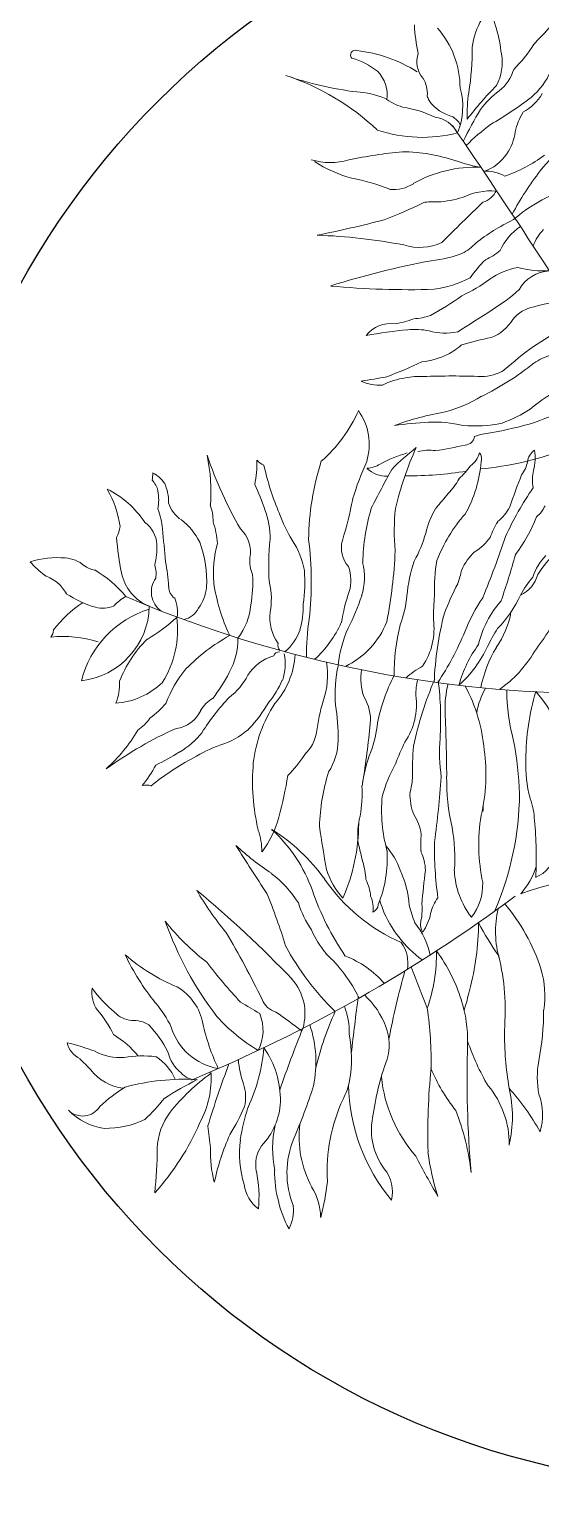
# Model space of a CAD drawing. Header units: inches. Extents: x 482566 to 494966, y -26460 to -22226.
# Drawn here: x 484511.24 to 484520.7, y -25048.5 to -25021.54 of the extents above; entities that cross this region are included whole.
import ezdxf

# ---------------------------------------------------------------- set-up
doc = ezdxf.new("R2010")
doc.units = ezdxf.units.IN
doc.header["$LTSCALE"] = 15
doc.header["$MEASUREMENT"] = 0
doc.layers.add('furniture', color=4, linetype='Continuous')
doc.layers.add('PLANTS', color=84, linetype='Continuous', lineweight=13)

# ---------------------------------------------------------------- blocks, each defined once
blk = doc.blocks.new('A$C137A2C16')
at = {"layer": 'PLANTS'}
for centre, radius, start, end in [((15.7, 44.34), 4.69, 56.8991, 93.5991), ((3.34, 35.5), 18.12, 34.952, 48.2346), ((21.2, 54.95), 7.3, 246.2778, 266.8843), ((12.32, 39.93), 7.14, 37.1577, 77.5732), ((13.89, 37.22), 9.67, 63.6136, 90.2073), ((20.14, 27.31), 20.36, 76.8421, 88.1305), ((24.28, 40.03), 7.13, 59.8169, 86.0419), ((5.21, 61.09), 33.19, 327.6234, 336.3479), ((28.48, 70.56), 26.73, 247.3715, 257.1274), ((20.19, 33.33), 14.98, 36.5835, 59.1538), ((37.12, 42.38), 2.97, 93.8138, 142.7845), ((37.87, 127.37), 87.12, 252.0892, 258.735), ((4.33, 25.62), 20.03, 55.9252, 70.3107), ((31.01, 57.95), 18.9, 226.544, 238.2129), ((20.13, 27.13), 17.53, 62.9356, 82.1524), ((36.11, 38.01), 6.04, 94.898, 118.3555), ((30.32, 17.88), 26.67, 70.8126, 80.4264), ((18.28, 58.29), 18.6, 238.8833, 249.9397), ((84.37, 123.94), 111.29, 227.136, 228.9875), ((110.02, -47.95), 119.16, 130.288, 144.3497), ((31.69, 49.68), 7.81, 240.6092, 270.1556), ((49.07, 61.98), 28.45, 222.5393, 228.6735), ((37.77, 37.99), 5.25, 56.1811, 75.5306), ((45.28, 50.91), 9.71, 241.86, 259.9554), ((42.52, 36.56), 7.76, 34.0112, 55.5235), ((26.2, 50.6), 13.56, 218.2393, 234.4179), ((18.79, 31.91), 10.23, 58.8547, 78.3707), ((25.75, 21.38), 19.76, 76.7041, 92.3233), ((35.74, 18.81), 23.22, 77.2644, 100.69), ((34, 15.67), 26.69, 66.1149, 75.0918), ((47.76, 59.04), 18.18, 256.7245, 273.7666), ((142.15, 24.46), 94.66, 169.3075, 190.0663), ((62.79, 15.67), 26.69, 104.9082, 113.8851), ((-321.05, -352.94), 558.57, 42.5112, 44.9996), ((24.75, 89.8), 50.63, 255.2939, 262.6895), ((24.92, 19.35), 21.78, 89.9271, 94.1246), ((17.3, 29.19), 13.34, 40.8511, 59.4472), ((32.33, 36.14), 4.23, 74.9288, 114.4423), ((39.54, 53.46), 14.58, 245.1923, 265.9965), ((51.89, 53.17), 14.89, 241.5735, 257.0747), ((54.76, 31.14), 9.36, 107.217, 132.1751), ((55.11, 46.98), 8.49, 289.3689, 304.9902), ((7.58, 36.06), 2.83, 37.4932, 90.6152), ((19.18, 47.7), 14.58, 217.1545, 255.7206), ((20.5, 46.64), 11.33, 216.0833, 250.9087), ((12.55, 12.19), 27.99, 68.3986, 78.129), ((35.58, 44.06), 6.45, 219.1329, 254.2309), ((38.64, 25.41), 13.51, 68.5491, 90.4696), ((38.76, 36.4), 2.57, 76.6215, 87.7095), ((58.03, 36.4), 2.57, 92.2905, 140.8366), ((57.1, 43.54), 4.94, 276.3398, 299.5138), ((45.98, 52.91), 28.93, 324.2929, 331.3123), ((13.68, 41.01), 5.02, 219.9513, 267.948), ((24.27, 25.2), 13.09, 76.2283, 96.2093), ((110.11, 162.76), 152.07, 234.9889, 236.29), ((31.94, 25.14), 12.85, 66.3093, 81.5455), ((39.73, 25.9), 12.68, 48.5462, 72.3303), ((58.18, 28.33), 9.93, 102.4445, 120.7825), ((54.41, 44.75), 6.92, 283.6261, 297.9159), ((64.2, 25.14), 12.85, 98.4545, 113.6907), ((63.84, 35.77), 2.59, 101.7675, 126.1546), ((89.93, 24.36), 26.32, 147.1819, 161.4277), ((35.17, 40.81), 9.53, 203.699, 234.3521), ((24.5, 32.12), 5.91, 38.1197, 65.4311), ((30.03, 32.93), 3.87, 88.3635, 111.8845), ((30.18, 39.95), 3.15, 269.3087, 294.2263), ((40.95, 61.41), 26.11, 248.7127, 258.3807), ((44.75, 52.9), 17.73, 244.4197, 257.4822), ((46.65, 42.59), 5.84, 266.3068, 286.6953), ((48.56, 46.65), 10.03, 268.3874, 287.7969), ((48.01, 51.71), 15.7, 282.9938, 288.895), ((51.56, 43.42), 7.73, 269.8639, 298.6089), ((54.21, 30.68), 6.92, 86.847, 111.959), ((61.69, -24.95), 61.92, 92.4539, 95.9563), ((54.99, 61.41), 26.11, 281.6193, 291.2873), ((65.77, 39.95), 3.15, 245.7737, 270.6913), ((65.92, 32.93), 3.87, 68.1155, 91.6365), ((64.13, 44.17), 10.74, 305.8363, 322.5952), ((72.71, 37.48), 6.61, 327.6809, 352.4357), ((15.55, 58.7), 22.8, 264.8392, 276.7932), ((18.49, 32.03), 4.03, 56.6663, 93.4), ((22.47, 98.05), 62.26, 267.5572, 272.607), ((25.28, 33.19), 2.84, 41.5132, 86.0626), ((29.48, 37.52), 1.34, 228.3683, 274.764), ((36.26, 46), 12.46, 235.2212, 241.888), ((29.01, 30.42), 5.8, 73.0922, 84.2893), ((39.97, 99.36), 64.07, 261.6749, 264.076), ((32.53, 32.3), 3.43, 50.9083, 75.9647), ((28.89, -38.02), 74.16, 80.8039, 84.7358), ((2.97, -120.57), 160.71, 74.5517, 76.3434), ((53.35, 27.48), 9.11, 101.4534, 125.439), ((47.72, 44.67), 9.76, 272.1535, 293.0838), ((67.06, -38.02), 74.16, 95.2642, 99.1961), ((63.42, 32.3), 3.43, 104.0353, 129.0917), ((55.98, 99.36), 64.07, 275.924, 278.3251), ((66.26, 33.82), 2.37, 87.5106, 115.1078), ((66.47, 37.52), 1.34, 265.236, 311.6317), ((94.73, 21.65), 29.06, 150.36, 157.3139), ((79.12, 26.76), 12.31, 135.0006, 146.4276), ((70.44, 38.66), 5.16, 313.5318, 329.889), ((17.02, 96.68), 85.12, 313.1818, 315.0006), ((17.08, 29.97), 6.52, 29.6033, 56.3015), ((17.63, 29.92), 7.84, 8.2224, 35.7685), ((41.49, 37.76), 14.34, 190.8002, 222.3696), ((28.39, 28.06), 7.23, 51.2354, 73.9853), ((37.25, 43.3), 8.71, 252.8983, 261.9679), ((34.59, 31.03), 3.92, 43.986, 68.3718), ((45.54, 47.39), 13.1, 248.5379, 261.8704), ((39.68, 10.58), 24.17, 69.7307, 80.4544), ((47.85, 42.06), 8, 255.006, 270.9386), ((56.27, 10.58), 24.17, 99.5456, 110.2693), ((50.41, 47.39), 13.1, 278.1296, 291.4621), ((61.36, 31.03), 3.92, 111.6282, 136.014), ((58.69, 43.3), 8.71, 278.0321, 287.1017), ((87.46, 17.75), 21.82, 128.1169, 140.8701), ((57.5, 54.75), 26.86, 305.1572, 311.4242), ((78.57, 35.25), 2.86, 285.4523, 344.4905), ((88.19, 32.4), 7.17, 163.1399, 183.1835), ((77.26, 40.89), 12.46, 306.0825, 328.4434), ((5.57, 13.11), 20.69, 83.6435, 91.5972), ((3.88, 29.26), 4.66, 45.0808, 76.1953), ((11.67, 46.7), 13.58, 253.7191, 281.7059), ((15.78, 28), 5.58, 88.1828, 104.1238), ((15.36, 23.23), 10.36, 66.458, 86.7042), ((58, 388.23), 357.25, 263.582, 264.3021), ((29.83, 28.84), 5.76, 35.5291, 57.5263), ((39.81, 37.27), 4.26, 235.7149, 259.3289), ((56.14, 37.27), 4.26, 280.6711, 304.2851), ((78.18, 29.2), 10.29, 154.9056, 172.1358), ((75.79, 35.01), 2.73, 295.5604, 336.9868), ((82.24, 37.08), 4.35, 279.4992, 299.2493), ((83.05, 44.23), 13.5, 295.1541, 307.7104), ((12.69, 38.87), 8.38, 228.8719, 263.4236), ((18.31, 27.11), 5.74, 55.8502, 78.0496), ((14.88, 23.62), 11.91, 29.6974, 50.7193), ((29.78, 31.97), 0.679, 80.5383, 144.6987), ((29.14, 30.38), 1.98, 50.783, 87.5106), ((22.11, 20.08), 15, 57.1964, 59.9962), ((31.41, 22.86), 9.9, 73.792, 98.7779), ((39.95, 43.1), 12.2, 241.7335, 261.8704), ((39.02, 21.95), 11.13, 84.2756, 90), ((45.23, 52.05), 19.69, 254.9826, 262.399), ((43.18, 59.68), 27.16, 268.8427, 280.3869), ((44.66, 26.91), 5.24, 68.9089, 111.0911), ((52.77, 59.68), 27.16, 259.6131, 271.1573), ((50.77, 26.91), 5.24, 68.9089, 111.0911), ((50.71, 52.05), 19.69, 277.601, 285.0174), ((56.93, 21.95), 11.13, 90, 95.7244), ((55.48, 43.1), 12.2, 278.1296, 298.2665), ((64.02, 22.86), 9.9, 81.2221, 106.208), ((66.28, 30.38), 1.98, 92.4894, 129.217), ((65.64, 31.97), 0.679, 35.3013, 99.4617), ((62.25, 34.84), 6, 328.3616, 340.7088), ((75.17, 30.5), 3.18, 133.8314, 168.0603), ((78.12, 29.2), 3.55, 109.0651, 145.3054), ((87.09, 21.32), 13.6, 124.7784, 135.8509), ((75.84, 34.26), 5.65, 312.0858, 336.5018), ((79.2, 52.67), 22.78, 284.7427, 294.9052), ((98.77, 22.21), 13.15, 131.4818, 146.8892), ((4.32, 28.31), 3.36, 71.7873, 103.1425), ((8.99, 37.56), 8.08, 227.6735, 244.3825), ((9.36, 37.2), 6.95, 234.9694, 279.6806), ((18.97, -16.53), 47.63, 94.8959, 100.2071), ((14.6, 21.53), 9.4, 58.5752, 88.1715), ((16.19, 54.88), 24.11, 270.3988, 281.4667), ((39.19, 42.23), 21.27, 211.1037, 228.5019), ((41.27, 45.69), 21.61, 222.6891, 237.9629), ((29.2, 28.36), 3.75, 50.5985, 71.4838), ((29.89, 25.52), 5.99, 59.8943, 73.5516), ((37.77, 42.35), 11.33, 272.2848, 286.2592), ((39.3, 45.68), 14.3, 276.573, 284.0353), ((47.77, 37.05), 5.39, 256.836, 269.9102), ((44.62, 35.38), 5.56, 303.6142, 319.9751), ((56.12, 45.68), 14.3, 255.9647, 263.427), ((57.66, 42.35), 11.33, 253.7408, 267.7152), ((65.54, 25.52), 5.99, 106.4484, 120.1057), ((89.72, 21.27), 27.23, 157.4966, 167.5171), ((68.6, 24.06), 8.63, 114.4425, 123.4752), ((116.75, 7.96), 55.32, 155.2234, 157.6693), ((67.26, 30.94), 0.758, 82.4059, 164.9708), ((77.35, 24.62), 9.69, 134.6648, 152.9499), ((11.98, 42.81), 61.19, 344.7625, 349.0196), ((41.6, 47.16), 37.2, 330.9459, 334.6228), ((81.07, 34.94), 4.67, 281.4319, 312.0317), ((71.82, 41.12), 16.41, 309.686, 321.7013), ((97.52, 25.72), 5.39, 99.6994, 127.4059), ((9.56, 37.93), 8.67, 242.0363, 258.0883), ((32.5, 15.6), 14.48, 76.9882, 100.8658), ((35.05, 33.62), 6.51, 215.7092, 238.5004), ((12.91, -10.93), 46.17, 62.5125, 64.3605), ((36.18, 35.57), 5.88, 250.5612, 271.4948), ((43.98, 45.86), 16.5, 269.256, 282.7959), ((51.44, 45.86), 16.5, 256.6906, 270.744), ((59.24, 35.57), 5.88, 268.5052, 289.4388), ((82.51, -10.93), 46.17, 115.6395, 117.4875), ((58.02, 30.61), 9.97, 344.47, 0), ((-7.97, 116.09), 120.62, 313.4728, 315.0006), ((87.81, 20.4), 12.66, 130.2369, 141.7063), ((85.15, 26.24), 5.19, 127.4059, 142.5952), ((111.26, 9.01), 27.02, 129.0183, 137.1217), ((95.99, 26.92), 4.07, 107.9282, 137.891), ((119.79, -6.03), 41.3, 117.096, 121.2402), ((3.37, 19.51), 9.45, 64.9167, 82.9203), ((7.12, 30.03), 2.83, 203.8079, 249.8723), ((11.38, 37.51), 8.83, 245.8901, 269.009), ((12.14, 23.44), 5.32, 79.694, 120.9605), ((11.65, 21.73), 7.09, 41.7617, 78.2411), ((3.88, 125.61), 97.72, 275.9514, 278.9639), ((-26.52, 8.46), 49.86, 21.4853, 24.387), ((19.36, 25.03), 4.06, 35.2844, 93.5581), ((31.1, 33.91), 7.32, 216.796, 233.8656), ((35.84, 19.53), 10.17, 73.8691, 87.2075), ((39.82, 40.88), 11.63, 264.2898, 278.0016), ((35.22, -31.45), 60.85, 82.0923, 86.5148), ((42.6, 20.62), 8.82, 82.4059, 97.5941), ((43.12, 25.5), 3.36, 45.3671, 81.9023), ((52.82, 20.62), 8.82, 82.4059, 97.5941), ((55.6, 40.88), 11.63, 261.9984, 275.7102), ((59.59, 19.53), 10.17, 92.7925, 106.1309), ((61.34, 29.47), 4.27, 334.5329, 353.2888), ((47.68, 37.91), 22.83, 326.7461, 337.1098), ((77.14, 24.89), 5.18, 125.7778, 140.5281), ((75.42, 38.21), 10.45, 292.3444, 302.4717), ((86.78, 27.46), 1.56, 99.2554, 152.5266), ((81.33, 29.81), 5.21, 321.1707, 350.9799), ((85.45, 28.56), 2.45, 339.3986, 19.9402), ((90.7, 25.91), 3.45, 110.0956, 148.844), ((90.89, 25.77), 3.65, 83.0469, 112.1427), ((91.39, 34.48), 5.08, 269.4267, 288.0856), ((101.72, 19.22), 10.6, 108.4353, 122.2579), ((8.46, 30.49), 2.66, 245.7984, 290.7388), ((32.78, 33.62), 8.23, 223.153, 239.5631), ((19.93, 18.46), 14.6, 18.8925, 41.3411), ((203.96, 444.05), 450.26, 247.4992, 247.937), ((47.93, 31.81), 4.63, 237.9932, 265.0341), ((52.62, 21.78), 6.58, 98.568, 141.0483), ((50.27, -9.39), 37.7, 79.4038, 87.9177), ((63.07, 46.07), 19.32, 252.3156, 262.2297), ((60.17, 54.61), 27.68, 270.5967, 281.0539), ((53.85, 41.65), 18.35, 301.2507, 309.2842), ((37.91, 36.43), 30.9, 339.0759, 344.0549), ((78.03, 24.21), 6.3, 140.9061, 160.0173), ((79.86, 26.47), 5.26, 156.8018, 181.1915), ((94.88, 9.17), 25.56, 131.7301, 138.271), ((85.97, 22.9), 8.67, 139.3993, 159.0763), ((87.63, 22.85), 8, 143.2936, 162.4079), ((85.15, 23.7), 5.57, 120.7505, 135.0006), ((-1.32, 160.53), 158.22, 301.5934, 303.2322), ((89.67, 32.77), 6.97, 293.2908, 310.3651), ((96.27, 24.87), 3.32, 93.4683, 128.855), ((10.4, 34.81), 8.57, 240.262, 263.9323), ((10.71, 45.37), 19.13, 266.3297, 274.1709), ((14.98, 12.1), 14.49, 82.24, 101.463), ((21.58, 26.86), 1.71, 184.2993, 234.3687), ((-52.07, -21.57), 89.35, 26.6759, 33.2222), ((0, -16.83), 49.91, 54.7868, 59.8009), ((22.01, 20.1), 9.21, 24.5531, 44.1983), ((23.56, 17.54), 11.64, 28.9713, 57.5779), ((38.02, 43.35), 16.89, 259.1209, 273.7933), ((40.73, 22.14), 4.64, 77.3464, 110.0139), ((37.91, 9.69), 17.41, 68.2019, 77.271), ((55.85, 31.86), 10.34, 318.2403, 331.0359), ((102.07, 2.79), 38.12, 141.8064, 146.3104), ((65.63, 27.71), 5.48, 335.005, 349.6953), ((69.67, 26.36), 4.93, 340.2708, 0), ((92.71, 22.3), 8.46, 149.8424, 163.3011), ((78.36, 29.2), 9.82, 317.2841, 349.4913), ((100.12, 26.69), 12.12, 176.564, 186.1154), ((80.84, 39.73), 16.27, 301.7955, 310.7164), ((84.41, 50.42), 25.36, 281.9901, 288.4353), ((79.13, 52.54), 29.7, 294.5201, 301.2754), ((95.52, 23.34), 3.94, 67.3652, 104.2648), ((92.9, 15.32), 12.36, 51.7629, 70.463), ((6.03, 44.81), 19.76, 269.3366, 280.6899), ((14.53, 11.73), 14.49, 99.6314, 109.4822), ((12.16, 22.89), 3.12, 57.758, 90.9997), ((17.65, 31.37), 6.97, 236.7851, 252.6825), ((17.47, 22.72), 3.45, 54.4179, 104.0568), ((30.35, 30.51), 14.42, 197.9368, 214.6935), ((1399.4, 464.07), 1447.93, 197.6305, 197.69963), ((-26.97, -33.17), 75.5, 46.4081, 50.9554), ((47.51, 35.45), 10.1, 251.9142, 269.9355), ((48.64, 35.37), 10.1, 263.5003, 280.458), ((54.73, 8.57), 17.41, 95.1012, 104.1704), ((53.59, 21.28), 4.64, 62.3584, 95.0258), ((59.09, 41.95), 16.89, 258.5789, 273.2513), ((-52.2, 461.13), 450.26, 284.4353, 284.8731), ((64.82, 25.18), 2.13, 164.358, 211.9018), ((65.62, 27.24), 5.31, 319.0224, 339.6772), ((79.72, 23.69), 4.64, 147.5293, 164.016), ((142.08, 9.13), 66.39, 165.2773, 172.2715), ((14.87, 54.1), 71.23, 329.5971, 336.124), ((84.93, 23.21), 4.22, 142.7657, 184.0602), ((74.68, 24.03), 13.45, 347.6377, 5.8214), ((94.7, 37.89), 12.79, 255.2983, 264.6854), ((92.37, 6.13), 19.06, 75.8217, 86.5372), ((10, 32.96), 8.96, 242.0786, 259.3733), ((21.39, 57), 35.34, 248.3371, 251.1416), ((3.37, 115.16), 91.84, 274.1218, 277.3308), ((43.46, 14.95), 10.02, 109.9044, 121.9719), ((41.79, 21.7), 3.19, 87.2078, 123.0349), ((43.48, 38.5), 13.7, 263.5773, 274.0849), ((45.13, 18.83), 6.04, 66.9515, 96.4082), ((52.41, 16.37), 8.61, 100.9089, 124.7638), ((51.75, 38.5), 13.7, 265.9151, 276.4227), ((53.44, 21.7), 3.19, 56.9651, 92.7922), ((57, 25.71), 2.26, 216.3319, 271.7918), ((65.34, 23.29), 2.45, 136.5081, 161.5654), ((20.62, 43.37), 56.85, 337.5247, 340.8315), ((81.16, 20.89), 7.17, 145.3054, 157.4747), ((80.89, 25.17), 3.74, 335.7727, 353.1797), ((100.13, 19.89), 11.15, 152.6223, 185.364), ((91.15, 19.89), 5.2, 60.5933, 100.1185), ((88.77, 23.27), 2.27, 353.8846, 50.0952), ((89.04, 23.38), 2.54, 22.5723, 42.2991), ((94.56, 24.41), 3.18, 180.9882, 222.1753), ((92.14, 17.55), 7.04, 35.3978, 77.221), ((97.54, 30.92), 6.33, 265.4609, 286.5574), ((13.7, 2.99), 20.23, 100.2804, 118.9212), ((12.03, 16.01), 7.15, 72.6645, 105.7131), ((3.28, 35.21), 16.38, 295.5676, 311.1196), ((25.04, 36.67), 16.97, 231.7642, 244.4115), ((19.22, 23.08), 4.69, 176.8423, 239.9239), ((50.19, 43.87), 36.21, 213.5418, 220.0329), ((223, 209.14), 268.37, 223.636, 224.592), ((50.51, 31.43), 21.47, 200.4349, 209.8842), ((34.99, 15.89), 7.62, 91.2705, 114.2111), ((36.01, -7.62), 31.15, 86.0555, 92.182), ((59.22, -7.62), 31.15, 87.818, 93.9445), ((58.64, 49.05), 25.61, 273.9445, 280.9959), ((63.84, 19.34), 4.58, 41.47, 93.8561), ((73.17, 22.78), 3.67, 164.5781, 191.3311), ((103.83, 8.8), 36.74, 155.6597, 158.8391), ((72.15, 23.81), 2.39, 294.4867, 355.7637), ((37.36, 24.5), 43.39, 348.8603, 357.8984), ((105.35, 5.76), 27.62, 139.6686, 146.5927), ((82.47, 21.11), 8.78, 355.1356, 12.6653), ((-12.87, 44.34), 34.48, 314.571, 319.4277), ((-3.4, 24.68), 16.94, 331.3966, 350.6194), ((14.7, 21.48), 1.45, 162.6656, 218.4282), ((39.5, 39.69), 27.27, 219.6211, 237.5127), ((30.67, 17.79), 5.18, 57.6491, 76.6068), ((40.88, 37.21), 16.78, 243.7023, 261.8632), ((46.47, 15.48), 6.48, 80.6295, 118.1411), ((51.52, 38.83), 16.54, 255.9602, 266.3677), ((49.91, 17.93), 3.9, 96.0262, 127.1616), ((49.83, 15.01), 6.8, 75.7322, 92.815), ((47.3, -4.18), 26.69, 69.7111, 83.176), ((69.27, 11.45), 11.11, 100.4097, 126.0268), ((87.5, 20.52), 2.8, 133.6034, 173.2674), ((93.09, 23.15), 1.24, 224.5538, 242.1257), ((92.14, 19.73), 2.36, 44.9908, 80.8462), ((1.29, -4.2), 25.03, 75.928, 83.966), ((16.27, 21.89), 3.01, 205.7105, 243.4491), ((16.01, 17.48), 4.24, 17.5488, 66.3735), ((38.89, 28), 18.03, 204.3107, 218.8605), ((43.23, 35.19), 22.72, 217.0259, 227.1277), ((39.71, 31.21), 10.68, 263.4803, 290.2829), ((47.44, 8.33), 13.02, 108.0601, 119.7312), ((46.49, 14.64), 6.8, 99.8647, 116.9476), ((45.77, 17.48), 3.9, 65.5181, 96.6535), ((46.97, 20.76), 0.506, 276.9702, 344.2609), ((48.01, 20.88), 0.506, 208.4188, 275.7095), ((50.29, 8.64), 13.02, 72.9485, 84.6196), ((51.55, 15.26), 6.37, 43.0906, 66.3745), ((61.12, 42.17), 21.8, 257.9055, 274.2582), ((165.42, -22.56), 93.83, 152.3631, 155.6593), ((67.51, 18.28), 17.41, 358.2618, 8.471), ((53.85, 32.45), 35.8, 334.7993, 341.5986), ((95.42, 22.64), 2.04, 217.6826, 275.1298), ((83.6, 17.17), 11.21, 353.3676, 19.1591), ((101.09, 32.02), 12.66, 244.3284, 254.5087), ((8.3, 25.11), 5.1, 259.5934, 293.7534), ((17.96, 5.98), 15.3, 115.6705, 124.2309), ((10.65, 17.07), 3.92, 19.3887, 53.9607), ((44.75, 14.5), 6.37, 126.3052, 149.5891), ((43.92, 21.99), 3.57, 289.2699, 330.9706), ((50.73, 22.75), 3.57, 221.7091, 263.4098), ((64.64, 28.32), 12.12, 225.9147, 236.776), ((97.52, 21.07), 6.34, 186.4353, 200.5557), ((14.82, 14.24), 7.02, 141.2191, 167.9072), ((5.49, 19.32), 8.9, 337.7677, 353.8741), ((9.34, 12.52), 8.71, 32.9553, 50.0764), ((11.5, 12.28), 8.62, 36.2302, 51.4697), ((34.5, 21.11), 14.64, 189.2734, 208.082), ((46.42, 13.57), 5.23, 104.6507, 129.771), ((50.14, 13.98), 5.23, 62.9087, 88.029), ((57.98, 36.06), 18.26, 252.5971, 263.4549), ((72.45, 9.15), 19.21, 5.2359, 30.3163), ((91.35, 16.49), 2.54, 31.4182, 86.3015), ((85.01, 17.72), 6.67, 350.3114, 9.6886), ((14.58, 16.54), 2.19, 342.4644, 19.1449), ((32.96, 28.67), 18.39, 217.9257, 231.7974), ((29.12, 24.37), 12.12, 315.9037, 326.7651), ((33.92, 33.39), 18.26, 289.2248, 300.0826), ((47.36, 6.75), 10.67, 102.9598, 115.8218), ((46.45, 12.34), 5.03, 74.9353, 107.0684), ((49.86, 12.63), 5.03, 82.4584, 114.5915), ((49.88, 6.96), 10.67, 73.7049, 86.567), ((54.54, 19.46), 2.8, 233.6207, 261.1471), ((54.48, 11.65), 6.43, 56.3148, 77.2957), ((70.2, 34.72), 20.55, 233.5887, 244.745), ((95.16, 18.09), 10.26, 181.8778, 199.8928), ((90.75, 14.68), 5.17, 150.6746, 184.0237), ((88.58, 15.42), 5.49, 2.206, 25.8659), ((3.49, 24.32), 11.13, 302.9424, 315.8416), ((15.09, 16.04), 3.76, 174.1084, 219.6916), ((7.3, 11.98), 8.45, 19.0807, 36.4929), ((42.68, 10.34), 6.43, 115.3841, 136.3649), ((40.7, 18.3), 2.8, 288.3797, 315.9061), ((36.49, 26.88), 15.34, 301.4527, 317.558), ((57.27, 28.62), 15.34, 231.9687, 248.0741), ((54.03, 14.25), 2.45, 29.8172, 88.2646), ((47.26, -0.14), 20.25, 51.7713, 57.8035), ((62.46, 16.2), 1.03, 183.8148, 221.4324), ((120.08, 13.75), 28.65, 174.2895, 185.7105), ((12.87, 15.28), 4.93, 175.0094, 212.4027), ((10.06, 13.47), 1.59, 108.9244, 211.5553), ((17.67, 14.7), 4.14, 162.2912, 194.8268), ((18.82, 15.61), 2.16, 172.8131, 212.9531), ((22.29, 29.39), 20.55, 307.9348, 319.0911), ((42.06, 13.25), 2.45, 101.2622, 159.7096), ((73.83, 33.93), 25.56, 226.2506, 233.1755), ((59.64, 7.56), 8.21, 75.6211, 88.9896), ((94.37, 15.83), 0.365, 213.6896, 6.2774), ((8.45, 6.59), 10.64, 37.6803, 50.0196), ((26.37, 19.16), 10.49, 206.7818, 220.909), ((52.32, 0.42), 20.25, 134.8763, 140.9084), ((19.28, 29.38), 25.56, 316.3513, 323.2761), ((40.23, 22.38), 9.59, 277.8173, 296.4228), ((50.65, 10.8), 3.15, 82.1656, 114.5632), ((49.55, 5.26), 8.8, 56.452, 79.9525), ((54.33, 23.56), 9.59, 253.104, 271.7095), ((52.34, 6.82), 7.51, 59.0409, 72.3579), ((40.53, 31.06), 33.27, 211.5856, 213.6788), ((14.72, 13.05), 1.92, 192.933, 242.5011), ((-5.47, 11.17), 19.31, 0.519, 7.3563), ((18.7, 14.75), 2.48, 222.2049, 263.9698), ((38.55, 5.21), 8.21, 103.6902, 117.0586), ((33.91, 13.02), 1.03, 331.2473, 8.8649), ((44.96, 6.2), 7.51, 117.1689, 130.4859), ((45.56, 4.98), 7.68, 69.449, 109.0586), ((49.73, 12.05), 1.67, 103.4872, 155.1185), ((50.75, 8.34), 5.62, 26.0323, 49.2731), ((55.37, 9.52), 3.83, 57.3855, 77.3822), ((55.5, -0.43), 13.32, 64.8029, 81.6604), ((80.62, 42.56), 36.54, 232.7702, 237.8493), ((11.16, 36.77), 36.54, 311.6775, 316.7565), ((41.53, 8.37), 3.83, 112.1446, 132.1412), ((46.21, 7.32), 5.85, 122.7292, 162.9803), ((56.55, 0.25), 14.53, 124.6687, 136.2364), ((48.04, 9.35), 2.86, 54.4673, 85.0395), ((50.66, 12.02), 1.02, 199.6991, 259.0398), ((43.04, -1.47), 13.32, 107.8663, 124.7238), ((40.99, 18.38), 9.54, 278.3253, 302.1264), ((50.16, 11.57), 1.83, 202.7383, 292.9553), ((45.53, -5.38), 17.12, 66.6483, 73.2269), ((87.54, 111.95), 107.54, 250.878, 252.2584), ((57.99, 11.56), 2.33, 198.9737, 241.0973), ((47.38, 4.02), 5.99, 78.0813, 160.5052), ((41.64, 13.83), 7.8, 270.6741, 330.0478), ((52.19, 10.45), 3.61, 188.9362, 245.2289), ((50.79, 7.9), 1.98, 57.557, 87.3979), ((51.99, 4), 5.57, 74.3556, 91.3969), ((52.82, 7.13), 2.33, 22.8392, 73.4155), ((53.27, 4.73), 5.02, 54.2511, 72.6272), ((55.98, 5.72), 3.91, 53.4367, 76.7618), ((41.29, 5.35), 3.75, 73.2999, 100.3401), ((49.31, 2.78), 7.73, 13.6641, 42.8442), ((56.06, 4.89), 3.92, 67.0717, 87.8752), ((56.94, 7.04), 1.59, 30.8154, 65.8877), ((56.66, 7.31), 2.25, 12.0311, 43.2696), ((49.83, 5.88), 2.23, 144.5991, 182.3864), ((46.01, 10.64), 4.01, 300.0138, 317.1962), ((41.67, 2.35), 9.17, 17.2691, 37.3996), ((58.64, 24.03), 18.64, 244.7223, 253.3479), ((58.29, 5.7), 2.16, 74.4786, 89.5985), ((35.83, 5.88), 9.19, 341.2088, 4.5386), ((55.31, 6.11), 7.72, 182.4125, 201.1283), ((54.05, 2.83), 3.42, 87.3979, 102.8159), ((51.05, -1.69), 8.54, 47.4948, 68.3022), ((41.27, 11.56), 9.39, 294.0217, 313.3421), ((51.91, 4.88), 1.5, 172.8737, 207.1459), ((48.29, 3.02), 2.57, 350.9161, 27.4119), ((44.9, 2.22), 0.789, 75.3733, 117.7542), ((45.4, 0.45), 3.96, 31.4343, 46.7638), ((44.86, 0.67), 4.32, 8.7477, 25.1132), ((43.93, 3.58), 6.96, 329.0844, 352.0289), ((57.38, 5.2), 9.1, 205.143, 214.8294)]:
    blk.add_arc(centre, radius, start, end, dxfattribs=at)

msp = doc.modelspace()

# ---------------------------------------------------------------- linework, layer by layer
at = {"layer": 'furniture'}
msp.add_circle((484524.238, -25033.487), 15.018, dxfattribs=at)

# ---------------------------------------------------------------- block references
at = {"layer": 'PLANTS', "xscale": -0.2359762172501539, "yscale": 0.2359762172501539, "zscale": 0.2359762172501539, "rotation": 256.9354429759433}
msp.add_blockref('A$C137A2C16', (484508.591, -25042.864, 6.142), dxfattribs=at)

doc.saveas('drawing.dxf')
